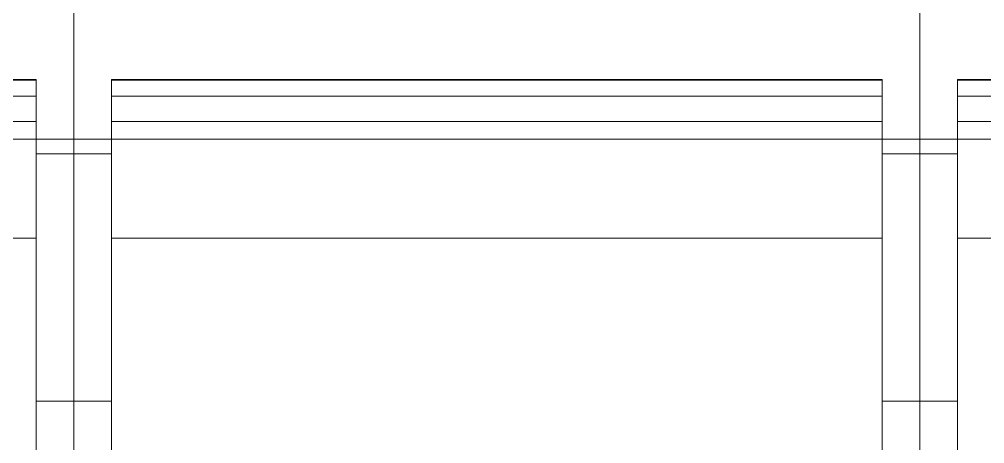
# Model space of a CAD drawing. Header units: millimetres. Extents: x -46169 to 237885, y -84465 to 18123.
# Drawn here: x 228055 to 228683, y -80481 to -80205 of the extents above; entities that cross this region are included whole.
import ezdxf

# ---------------------------------------------------------------- set-up
doc = ezdxf.new("R2010")
doc.units = ezdxf.units.MM
doc.header["$MEASUREMENT"] = 0
doc.linetypes.add('Wipeout_Contour', pattern=[1000, 0, -1000])
doc.layers.add('0_Pen_No__85', color=8, linetype='Continuous', lineweight=20)
doc.layers.add('New_A-35-M_FFE_Fixed_Pen_No__1', color=7, linetype='Continuous', lineweight=13)
doc.layers.add('New_A-35-M_FFE_Fixed', color=7, linetype='Continuous')

# ---------------------------------------------------------------- blocks, each defined once
blk = doc.blocks.new('Section Elem_274_4', base_point=(208268.76, -84332.61))
at = {"color": 254, "linetype": 'Wipeout_Contour', "lineweight": 0, "ltscale": 966138.359083}
blk.add_wipeout([(227564.94, -80243.61), (227564.94, -80244.13), (228065.94, -80244.13), (228065.94, -80243.61)], dxfattribs=at).dxf.layer = 'New_A-35-M_FFE_Fixed'
at = {"color": 254, "linetype": 'Wipeout_Contour', "lineweight": 0, "ltscale": 966153.066314}
blk.add_wipeout([(227564.94, -80254.45), (227564.94, -80255.42), (228065.94, -80255.42), (228065.94, -80254.45)], dxfattribs=at).dxf.layer = 'New_A-35-M_FFE_Fixed'
at = {"color": 254, "linetype": 'Wipeout_Contour', "lineweight": 0, "ltscale": 1449621.696460468}
blk.add_wipeout([(227564.94, -80346.96), (227564.94, -80503.33), (227594.94, -80503.33), (228035.94, -80503.33), (228065.94, -80503.33), (228065.94, -80346.96)], dxfattribs=at).dxf.layer = 'New_A-35-M_FFE_Fixed'
at = {"color": 254, "linetype": 'Wipeout_Contour', "lineweight": 0, "ltscale": 966156.760467}
blk.add_wipeout([(227564.94, -80256.82), (227564.94, -80258.61), (228065.94, -80258.61), (228065.94, -80256.82)], dxfattribs=at).dxf.layer = 'New_A-35-M_FFE_Fixed'
at = {"color": 254, "linetype": 'Wipeout_Contour', "lineweight": 0, "ltscale": 966224.978357}
blk.add_wipeout([(227564.94, -80271.08), (227564.94, -80346.96), (228065.94, -80346.96), (228065.94, -80271.08)], dxfattribs=at).dxf.layer = 'New_A-35-M_FFE_Fixed'
at = {"color": 254, "linetype": 'Wipeout_Contour', "lineweight": 0, "ltscale": 967285.635261}
blk.add_wipeout([(228065.94, -80371.46), (228090.44, -80371.46), (228090.44, -80351.09), (228065.94, -80351.09)], dxfattribs=at).dxf.layer = 'New_A-35-M_FFE_Fixed'
at = {"color": 254, "linetype": 'Wipeout_Contour', "lineweight": 0, "ltscale": 967340.061732}
blk.add_wipeout([(228090.44, -80391.97), (228065.94, -80391.97), (228065.94, -80412.46), (228090.44, -80412.46)], dxfattribs=at).dxf.layer = 'New_A-35-M_FFE_Fixed'
at = {"color": 254, "linetype": 'Wipeout_Contour', "lineweight": 0, "ltscale": 967439.663808}
blk.add_wipeout([(228090.44, -80473.58), (228065.94, -80473.58), (228065.94, -80480.58), (228090.44, -80480.58)], dxfattribs=at).dxf.layer = 'New_A-35-M_FFE_Fixed'
at = {"color": 254, "linetype": 'Wipeout_Contour', "lineweight": 0, "ltscale": 966159.364463}
blk.add_wipeout([(227564.94, -80258.61), (227564.94, -80260.74), (228065.94, -80260.74), (228065.94, -80258.61)], dxfattribs=at).dxf.layer = 'New_A-35-M_FFE_Fixed'
at = {"color": 254, "linetype": 'Wipeout_Contour', "lineweight": 0, "ltscale": 966169.161176}
blk.add_wipeout([(227564.94, -80265.7), (227564.94, -80268.38), (228065.94, -80268.38), (228065.94, -80265.7)], dxfattribs=at).dxf.layer = 'New_A-35-M_FFE_Fixed'
at = {"color": 254, "linetype": 'Wipeout_Contour', "lineweight": 0, "ltscale": 967206.460792}
blk.add_wipeout([(228090.44, -80292.11), (228065.94, -80292.11), (228065.94, -80311.28), (228090.44, -80311.28)], dxfattribs=at).dxf.layer = 'New_A-35-M_FFE_Fixed'
at = {"color": 254, "linetype": 'Wipeout_Contour', "lineweight": 0, "ltscale": 967312.805096}
blk.add_wipeout([(228090.44, -80371.46), (228065.94, -80371.46), (228065.94, -80391.97), (228090.44, -80391.97)], dxfattribs=at).dxf.layer = 'New_A-35-M_FFE_Fixed'
at = {"color": 254, "linetype": 'Wipeout_Contour', "lineweight": 0, "ltscale": 967430.377759}
blk.add_wipeout([(228090.44, -80466.62), (228065.94, -80466.62), (228065.94, -80473.58), (228090.44, -80473.58)], dxfattribs=at).dxf.layer = 'New_A-35-M_FFE_Fixed'
at = {"color": 254, "linetype": 'Wipeout_Contour', "lineweight": 0, "ltscale": 966154.638153}
blk.add_wipeout([(227564.94, -80255.42), (227564.94, -80256.82), (228065.94, -80256.82), (228065.94, -80255.42)], dxfattribs=at).dxf.layer = 'New_A-35-M_FFE_Fixed'
at = {"color": 254, "linetype": 'Wipeout_Contour', "lineweight": 0, "ltscale": 966162.365732}
blk.add_wipeout([(227564.94, -80260.74), (227564.94, -80263.13), (228065.94, -80263.13), (228065.94, -80260.74)], dxfattribs=at).dxf.layer = 'New_A-35-M_FFE_Fixed'
at = {"color": 254, "linetype": 'Wipeout_Contour', "lineweight": 0, "ltscale": 966172.735031}
blk.add_wipeout([(227564.94, -80268.38), (227564.94, -80271.08), (228065.94, -80271.08), (228065.94, -80268.38)], dxfattribs=at).dxf.layer = 'New_A-35-M_FFE_Fixed'
at = {"color": 254, "linetype": 'Wipeout_Contour', "lineweight": 0, "ltscale": 967232.284098}
blk.add_wipeout([(228090.44, -80311.28), (228065.94, -80311.28), (228065.94, -80330.99), (228090.44, -80330.99)], dxfattribs=at).dxf.layer = 'New_A-35-M_FFE_Fixed'
at = {"color": 254, "linetype": 'Wipeout_Contour', "lineweight": 0, "ltscale": 967421.15063}
blk.add_wipeout([(228065.94, -80466.62), (228090.44, -80466.62), (228090.44, -80459.71), (228065.94, -80459.71)], dxfattribs=at).dxf.layer = 'New_A-35-M_FFE_Fixed'
at = {"color": 254, "linetype": 'Wipeout_Contour', "lineweight": 0, "ltscale": 966145.565943}
blk.add_wipeout([(228065.94, -80244.13), (227564.94, -80244.13), (227564.94, -80254.45), (228065.94, -80254.45)], dxfattribs=at).dxf.layer = 'New_A-35-M_FFE_Fixed'
at = {"color": 254, "linetype": 'Wipeout_Contour', "lineweight": 0, "ltscale": 966165.666978}
blk.add_wipeout([(227564.94, -80263.13), (227564.94, -80265.7), (228065.94, -80265.7), (228065.94, -80263.13)], dxfattribs=at).dxf.layer = 'New_A-35-M_FFE_Fixed'
at = {"color": 254, "linetype": 'Wipeout_Contour', "lineweight": 0, "ltscale": 967258.734743}
blk.add_wipeout([(228065.94, -80351.09), (228090.44, -80351.09), (228090.44, -80330.99), (228065.94, -80330.99)], dxfattribs=at).dxf.layer = 'New_A-35-M_FFE_Fixed'
at = {"color": 254, "linetype": 'Wipeout_Contour', "lineweight": 0, "ltscale": 967412.002574}
blk.add_wipeout([(228090.44, -80452.87), (228065.94, -80452.87), (228065.94, -80459.71), (228090.44, -80459.71)], dxfattribs=at).dxf.layer = 'New_A-35-M_FFE_Fixed'
at = {"layer": 'New_A-35-M_FFE_Fixed_Pen_No__1', "linetype": 'Continuous'}
blk.add_line((228065.94, -80346.96), (227564.94, -80346.96), dxfattribs=at)
at = {"color": 254, "linetype": 'Wipeout_Contour', "lineweight": 0, "ltscale": 967146.586221}
blk.add_wipeout([(228090.44, -80249.35), (228065.94, -80249.35), (228065.94, -80263.87), (228090.44, -80263.87)], dxfattribs=at).dxf.layer = 'New_A-35-M_FFE_Fixed'
at = {"color": 254, "linetype": 'Wipeout_Contour', "lineweight": 0, "ltscale": 967394.102852}
blk.add_wipeout([(228090.44, -80432.81), (228065.94, -80432.81), (228065.94, -80452.87), (228090.44, -80452.87)], dxfattribs=at).dxf.layer = 'New_A-35-M_FFE_Fixed'
at = {"layer": 'New_A-35-M_FFE_Fixed_Pen_No__1', "linetype": 'Continuous'}
for p, q in [((228065.94, -80254.45), (227564.94, -80254.45)), ((228065.94, -80255.42), (228065.94, -80254.45)), ((228065.94, -80256.82), (228065.94, -80255.42)), ((228065.94, -80258.61), (228065.94, -80256.82)), ((228090.44, -80452.87), (228065.94, -80452.87))]:
    blk.add_line(p, q, dxfattribs=at)
at = {"color": 254, "linetype": 'Wipeout_Contour', "lineweight": 0, "ltscale": 1932278.097993302}
blk.add_wipeout([(227540.44, -80249.35), (227564.94, -80249.35), (227564.94, -80243.61), (228065.94, -80243.61), (228065.94, -80249.35), (228090.44, -80249.35), (228090.44, -80234.61), (227540.44, -80234.61)], dxfattribs=at).dxf.layer = 'New_A-35-M_FFE_Fixed'
at = {"color": 254, "linetype": 'Wipeout_Contour', "lineweight": 0, "ltscale": 967165.691598}
blk.add_wipeout([(228065.94, -80278.13), (228090.44, -80278.13), (228090.44, -80263.87), (228065.94, -80263.87)], dxfattribs=at).dxf.layer = 'New_A-35-M_FFE_Fixed'
at = {"color": 254, "linetype": 'Wipeout_Contour', "lineweight": 0, "ltscale": 967367.221891}
blk.add_wipeout([(228090.44, -80412.46), (228065.94, -80412.46), (228065.94, -80432.81), (228090.44, -80432.81)], dxfattribs=at).dxf.layer = 'New_A-35-M_FFE_Fixed'
at = {"layer": 'New_A-35-M_FFE_Fixed_Pen_No__1', "linetype": 'Continuous'}
for p, q in [((228065.94, -80243.61), (227564.94, -80243.61)), ((228065.94, -80244.13), (227564.94, -80244.13)), ((228065.94, -80244.13), (228065.94, -80243.61)), ((228065.94, -80254.45), (228065.94, -80244.13)), ((228065.94, -80260.74), (228065.94, -80258.61)), ((228065.94, -80263.13), (228065.94, -80260.74)), ((228065.94, -80265.7), (228065.94, -80263.13)), ((228065.94, -80268.38), (228065.94, -80265.7)), ((228065.94, -80271.08), (227564.94, -80271.08)), ((228065.94, -80271.08), (228065.94, -80268.38)), ((228065.94, -80503.33), (228065.94, -80346.96))]:
    blk.add_line(p, q, dxfattribs=at)
at = {"color": 254, "linetype": 'Wipeout_Contour', "lineweight": 0, "ltscale": 966116.136626}
blk.add_wipeout([(227540.44, -80234.61), (228090.44, -80234.61), (228090.44, -80219.66), (227540.44, -80219.66)], dxfattribs=at).dxf.layer = 'New_A-35-M_FFE_Fixed'
at = {"color": 254, "linetype": 'Wipeout_Contour', "lineweight": 0, "ltscale": 967184.444117}
blk.add_wipeout([(228090.44, -80278.13), (228065.94, -80278.13), (228065.94, -80292.11), (228090.44, -80292.11)], dxfattribs=at).dxf.layer = 'New_A-35-M_FFE_Fixed'
at = {"layer": 'New_A-35-M_FFE_Fixed_Pen_No__1', "linetype": 'Continuous'}
for p, q in [((228065.94, -80346.96), (228065.94, -80271.08)), ((228090.44, -80292.11), (228065.94, -80292.11))]:
    blk.add_line(p, q, dxfattribs=at)
at = {"color": 254, "linetype": 'Wipeout_Contour', "lineweight": 0, "ltscale": 966096.162367}
blk.add_wipeout([(227540.44, -80219.66), (228090.44, -80219.66), (228090.44, -80204.54), (227540.44, -80204.54)], dxfattribs=at).dxf.layer = 'New_A-35-M_FFE_Fixed'
blk = doc.blocks.new('Section Elem_275_4', base_point=(208268.76, -84332.61))
at = {"color": 254, "linetype": 'Wipeout_Contour', "lineweight": 0, "ltscale": 968151.425973}
blk.add_wipeout([(228090.44, -80189.27), (228090.44, -80204.54), (228640.44, -80204.54), (228640.44, -80189.27)], dxfattribs=at).dxf.layer = 'New_A-35-M_FFE_Fixed'
at = {"color": 254, "linetype": 'Wipeout_Contour', "lineweight": 0, "ltscale": 968213.674562}
blk.add_wipeout([(228615.94, -80243.61), (228114.94, -80243.61), (228114.94, -80244.13), (228615.94, -80244.13)], dxfattribs=at).dxf.layer = 'New_A-35-M_FFE_Fixed'
at = {"color": 254, "linetype": 'Wipeout_Contour', "lineweight": 0, "ltscale": 968228.350268}
blk.add_wipeout([(228615.94, -80254.45), (228114.94, -80254.45), (228114.94, -80255.42), (228615.94, -80255.42)], dxfattribs=at).dxf.layer = 'New_A-35-M_FFE_Fixed'
at = {"color": 254, "linetype": 'Wipeout_Contour', "lineweight": 0, "ltscale": 1452733.782264021}
blk.add_wipeout([(228615.94, -80346.96), (228114.94, -80346.96), (228114.94, -80503.33), (228144.94, -80503.33), (228585.94, -80503.33), (228615.94, -80503.33)], dxfattribs=at).dxf.layer = 'New_A-35-M_FFE_Fixed'
at = {"color": 254, "linetype": 'Wipeout_Contour', "lineweight": 0, "ltscale": 968232.036503}
blk.add_wipeout([(228615.94, -80256.82), (228114.94, -80256.82), (228114.94, -80258.61), (228615.94, -80258.61)], dxfattribs=at).dxf.layer = 'New_A-35-M_FFE_Fixed'
at = {"color": 254, "linetype": 'Wipeout_Contour', "lineweight": 0, "ltscale": 968300.108193}
blk.add_wipeout([(228615.94, -80271.08), (228114.94, -80271.08), (228114.94, -80346.96), (228615.94, -80346.96)], dxfattribs=at).dxf.layer = 'New_A-35-M_FFE_Fixed'
at = {"color": 254, "linetype": 'Wipeout_Contour', "lineweight": 0, "ltscale": 967378.066026}
blk.add_wipeout([(228090.44, -80351.09), (228090.44, -80371.46), (228114.94, -80371.46), (228114.94, -80351.09)], dxfattribs=at).dxf.layer = 'New_A-35-M_FFE_Fixed'
at = {"color": 254, "linetype": 'Wipeout_Contour', "lineweight": 0, "ltscale": 969360.880059}
blk.add_wipeout([(228640.44, -80351.09), (228615.94, -80351.09), (228615.94, -80371.46), (228640.44, -80371.46)], dxfattribs=at).dxf.layer = 'New_A-35-M_FFE_Fixed'
at = {"color": 254, "linetype": 'Wipeout_Contour', "lineweight": 0, "ltscale": 967432.487272}
blk.add_wipeout([(228090.44, -80391.97), (228090.44, -80412.46), (228114.94, -80412.46), (228114.94, -80391.97)], dxfattribs=at).dxf.layer = 'New_A-35-M_FFE_Fixed'
at = {"color": 254, "linetype": 'Wipeout_Contour', "lineweight": 0, "ltscale": 969415.189994}
blk.add_wipeout([(228640.44, -80391.97), (228615.94, -80391.97), (228615.94, -80412.46), (228640.44, -80412.46)], dxfattribs=at).dxf.layer = 'New_A-35-M_FFE_Fixed'
at = {"color": 254, "linetype": 'Wipeout_Contour', "lineweight": 0, "ltscale": 967532.079856}
blk.add_wipeout([(228090.44, -80473.58), (228090.44, -80480.58), (228114.94, -80480.58), (228114.94, -80473.58)], dxfattribs=at).dxf.layer = 'New_A-35-M_FFE_Fixed'
at = {"color": 254, "linetype": 'Wipeout_Contour', "lineweight": 0, "ltscale": 969514.578905}
blk.add_wipeout([(228640.44, -80473.58), (228615.94, -80473.58), (228615.94, -80480.58), (228640.44, -80480.58)], dxfattribs=at).dxf.layer = 'New_A-35-M_FFE_Fixed'
at = {"layer": 'New_A-35-M_FFE_Fixed_Pen_No__1', "linetype": 'Continuous'}
blk.add_line((228090.44, -80487.59), (228090.44, -80480.58), dxfattribs=at)
at = {"color": 254, "linetype": 'Wipeout_Contour', "lineweight": 0, "ltscale": 968234.634918}
blk.add_wipeout([(228615.94, -80258.61), (228114.94, -80258.61), (228114.94, -80260.74), (228615.94, -80260.74)], dxfattribs=at).dxf.layer = 'New_A-35-M_FFE_Fixed'
at = {"color": 254, "linetype": 'Wipeout_Contour', "lineweight": 0, "ltscale": 968244.410633}
blk.add_wipeout([(228615.94, -80265.7), (228114.94, -80265.7), (228114.94, -80268.38), (228615.94, -80268.38)], dxfattribs=at).dxf.layer = 'New_A-35-M_FFE_Fixed'
at = {"color": 254, "linetype": 'Wipeout_Contour', "lineweight": 0, "ltscale": 967298.899085}
blk.add_wipeout([(228090.44, -80311.28), (228114.94, -80311.28), (228114.94, -80292.11), (228090.44, -80292.11)], dxfattribs=at).dxf.layer = 'New_A-35-M_FFE_Fixed'
at = {"color": 254, "linetype": 'Wipeout_Contour', "lineweight": 0, "ltscale": 969281.875066}
blk.add_wipeout([(228640.44, -80292.11), (228615.94, -80292.11), (228615.94, -80311.28), (228640.44, -80311.28)], dxfattribs=at).dxf.layer = 'New_A-35-M_FFE_Fixed'
at = {"color": 254, "linetype": 'Wipeout_Contour', "lineweight": 0, "ltscale": 967405.233261}
blk.add_wipeout([(228090.44, -80371.46), (228090.44, -80391.97), (228114.94, -80391.97), (228114.94, -80371.46)], dxfattribs=at).dxf.layer = 'New_A-35-M_FFE_Fixed'
at = {"color": 254, "linetype": 'Wipeout_Contour', "lineweight": 0, "ltscale": 969387.991726}
blk.add_wipeout([(228640.44, -80371.46), (228615.94, -80371.46), (228615.94, -80391.97), (228640.44, -80391.97)], dxfattribs=at).dxf.layer = 'New_A-35-M_FFE_Fixed'
at = {"color": 254, "linetype": 'Wipeout_Contour', "lineweight": 0, "ltscale": 967522.794666}
blk.add_wipeout([(228090.44, -80466.62), (228090.44, -80473.58), (228114.94, -80473.58), (228114.94, -80466.62)], dxfattribs=at).dxf.layer = 'New_A-35-M_FFE_Fixed'
at = {"color": 254, "linetype": 'Wipeout_Contour', "lineweight": 0, "ltscale": 969505.312702}
blk.add_wipeout([(228640.44, -80466.62), (228615.94, -80466.62), (228615.94, -80473.58), (228640.44, -80473.58)], dxfattribs=at).dxf.layer = 'New_A-35-M_FFE_Fixed'
at = {"layer": 'New_A-35-M_FFE_Fixed_Pen_No__1', "linetype": 'Continuous'}
for p, q in [((228090.44, -80391.97), (228090.44, -80371.46)), ((228090.44, -80480.58), (228090.44, -80473.58))]:
    blk.add_line(p, q, dxfattribs=at)
at = {"color": 254, "linetype": 'Wipeout_Contour', "lineweight": 0, "ltscale": 968229.918739}
blk.add_wipeout([(228615.94, -80255.42), (228114.94, -80255.42), (228114.94, -80256.82), (228615.94, -80256.82)], dxfattribs=at).dxf.layer = 'New_A-35-M_FFE_Fixed'
at = {"color": 254, "linetype": 'Wipeout_Contour', "lineweight": 0, "ltscale": 968237.629754}
blk.add_wipeout([(228615.94, -80260.74), (228114.94, -80260.74), (228114.94, -80263.13), (228615.94, -80263.13)], dxfattribs=at).dxf.layer = 'New_A-35-M_FFE_Fixed'
at = {"color": 254, "linetype": 'Wipeout_Contour', "lineweight": 0, "ltscale": 968247.976829}
blk.add_wipeout([(228615.94, -80268.38), (228114.94, -80268.38), (228114.94, -80271.08), (228615.94, -80271.08)], dxfattribs=at).dxf.layer = 'New_A-35-M_FFE_Fixed'
at = {"color": 254, "linetype": 'Wipeout_Contour', "lineweight": 0, "ltscale": 967324.719942}
blk.add_wipeout([(228090.44, -80311.28), (228090.44, -80330.99), (228114.94, -80330.99), (228114.94, -80311.28)], dxfattribs=at).dxf.layer = 'New_A-35-M_FFE_Fixed'
at = {"color": 254, "linetype": 'Wipeout_Contour', "lineweight": 0, "ltscale": 969307.6431}
blk.add_wipeout([(228640.44, -80311.28), (228615.94, -80311.28), (228615.94, -80330.99), (228640.44, -80330.99)], dxfattribs=at).dxf.layer = 'New_A-35-M_FFE_Fixed'
at = {"color": 254, "linetype": 'Wipeout_Contour', "lineweight": 0, "ltscale": 967513.568438}
blk.add_wipeout([(228090.44, -80459.71), (228090.44, -80466.62), (228114.94, -80466.62), (228114.94, -80459.71)], dxfattribs=at).dxf.layer = 'New_A-35-M_FFE_Fixed'
at = {"color": 254, "linetype": 'Wipeout_Contour', "lineweight": 0, "ltscale": 969496.105341}
blk.add_wipeout([(228640.44, -80459.71), (228615.94, -80459.71), (228615.94, -80466.62), (228640.44, -80466.62)], dxfattribs=at).dxf.layer = 'New_A-35-M_FFE_Fixed'
at = {"layer": 'New_A-35-M_FFE_Fixed_Pen_No__1', "linetype": 'Continuous'}
blk.add_line((228090.44, -80473.58), (228090.44, -80466.62), dxfattribs=at)
at = {"color": 254, "linetype": 'Wipeout_Contour', "lineweight": 0, "ltscale": 968220.865974}
blk.add_wipeout([(228114.94, -80244.13), (228114.94, -80254.45), (228615.94, -80254.45), (228615.94, -80244.13)], dxfattribs=at).dxf.layer = 'New_A-35-M_FFE_Fixed'
at = {"color": 254, "linetype": 'Wipeout_Contour', "lineweight": 0, "ltscale": 968240.923925}
blk.add_wipeout([(228615.94, -80263.13), (228114.94, -80263.13), (228114.94, -80265.7), (228615.94, -80265.7)], dxfattribs=at).dxf.layer = 'New_A-35-M_FFE_Fixed'
at = {"color": 254, "linetype": 'Wipeout_Contour', "lineweight": 0, "ltscale": 1209202.105784668}
blk.add_wipeout([(228114.94, -80330.99), (228090.44, -80330.99), (228090.44, -80351.09), (228114.94, -80351.09), (228114.94, -80346.96)], dxfattribs=at).dxf.layer = 'New_A-35-M_FFE_Fixed'
at = {"color": 254, "linetype": 'Wipeout_Contour', "lineweight": 0, "ltscale": 1211658.519937207}
blk.add_wipeout([(228615.94, -80330.99), (228615.94, -80346.96), (228615.94, -80351.09), (228640.44, -80351.09), (228640.44, -80330.99)], dxfattribs=at).dxf.layer = 'New_A-35-M_FFE_Fixed'
at = {"color": 254, "linetype": 'Wipeout_Contour', "lineweight": 0, "ltscale": 967504.421266}
blk.add_wipeout([(228090.44, -80452.87), (228090.44, -80459.71), (228114.94, -80459.71), (228114.94, -80452.87)], dxfattribs=at).dxf.layer = 'New_A-35-M_FFE_Fixed'
at = {"color": 254, "linetype": 'Wipeout_Contour', "lineweight": 0, "ltscale": 969486.976875}
blk.add_wipeout([(228640.44, -80452.87), (228615.94, -80452.87), (228615.94, -80459.71), (228640.44, -80459.71)], dxfattribs=at).dxf.layer = 'New_A-35-M_FFE_Fixed'
at = {"layer": 'New_A-35-M_FFE_Fixed_Pen_No__1', "linetype": 'Continuous'}
for p, q in [((228090.44, -80330.99), (228090.44, -80311.28)), ((228090.44, -80351.09), (228090.44, -80330.99)), ((228114.94, -80346.96), (228615.94, -80346.96)), ((228090.44, -80371.46), (228090.44, -80351.09)), ((228090.44, -80466.62), (228090.44, -80459.71))]:
    blk.add_line(p, q, dxfattribs=at)
at = {"color": 254, "linetype": 'Wipeout_Contour', "lineweight": 0, "ltscale": 1209057.845598442}
blk.add_wipeout([(228114.94, -80249.35), (228090.44, -80249.35), (228090.44, -80263.87), (228114.94, -80263.87), (228114.94, -80250.9)], dxfattribs=at).dxf.layer = 'New_A-35-M_FFE_Fixed'
at = {"color": 254, "linetype": 'Wipeout_Contour', "lineweight": 0, "ltscale": 1211514.551939452}
blk.add_wipeout([(228615.94, -80250.9), (228615.94, -80263.87), (228640.44, -80263.87), (228640.44, -80249.35), (228615.94, -80249.35)], dxfattribs=at).dxf.layer = 'New_A-35-M_FFE_Fixed'
at = {"color": 254, "linetype": 'Wipeout_Contour', "lineweight": 0, "ltscale": 967486.523285}
blk.add_wipeout([(228090.44, -80432.81), (228090.44, -80452.87), (228114.94, -80452.87), (228114.94, -80432.81)], dxfattribs=at).dxf.layer = 'New_A-35-M_FFE_Fixed'
at = {"color": 254, "linetype": 'Wipeout_Contour', "lineweight": 0, "ltscale": 969469.115496}
blk.add_wipeout([(228640.44, -80432.81), (228615.94, -80432.81), (228615.94, -80452.87), (228640.44, -80452.87)], dxfattribs=at).dxf.layer = 'New_A-35-M_FFE_Fixed'
at = {"layer": 'New_A-35-M_FFE_Fixed_Pen_No__1', "linetype": 'Continuous'}
for p, q in [((228114.94, -80254.45), (228615.94, -80254.45)), ((228114.94, -80255.42), (228114.94, -80254.45)), ((228615.94, -80255.42), (228615.94, -80254.45)), ((228114.94, -80256.82), (228114.94, -80255.42)), ((228114.94, -80258.61), (228114.94, -80256.82)), ((228615.94, -80256.82), (228615.94, -80255.42)), ((228615.94, -80258.61), (228615.94, -80256.82)), ((228090.44, -80459.71), (228090.44, -80452.87)), ((228090.44, -80452.87), (228114.94, -80452.87)), ((228615.94, -80452.87), (228640.44, -80452.87))]:
    blk.add_line(p, q, dxfattribs=at)
at = {"color": 254, "linetype": 'Wipeout_Contour', "lineweight": 0, "ltscale": 1936428.725921962}
blk.add_wipeout([(228090.44, -80234.61), (228090.44, -80249.35), (228114.94, -80249.35), (228114.94, -80243.61), (228615.94, -80243.61), (228615.94, -80249.35), (228640.44, -80249.35), (228640.44, -80234.61)], dxfattribs=at).dxf.layer = 'New_A-35-M_FFE_Fixed'
at = {"color": 254, "linetype": 'Wipeout_Contour', "lineweight": 0, "ltscale": 1209081.869698546}
blk.add_wipeout([(228114.94, -80263.87), (228090.44, -80263.87), (228090.44, -80278.13), (228114.94, -80278.13), (228114.94, -80265.7)], dxfattribs=at).dxf.layer = 'New_A-35-M_FFE_Fixed'
at = {"color": 254, "linetype": 'Wipeout_Contour', "lineweight": 0, "ltscale": 1211538.527343543}
blk.add_wipeout([(228615.94, -80263.87), (228615.94, -80265.7), (228615.94, -80278.13), (228640.44, -80278.13), (228640.44, -80263.87)], dxfattribs=at).dxf.layer = 'New_A-35-M_FFE_Fixed'
at = {"color": 254, "linetype": 'Wipeout_Contour', "lineweight": 0, "ltscale": 967459.644842}
blk.add_wipeout([(228090.44, -80432.81), (228114.94, -80432.81), (228114.94, -80412.46), (228090.44, -80412.46)], dxfattribs=at).dxf.layer = 'New_A-35-M_FFE_Fixed'
at = {"color": 254, "linetype": 'Wipeout_Contour', "lineweight": 0, "ltscale": 969442.29202}
blk.add_wipeout([(228640.44, -80412.46), (228615.94, -80412.46), (228615.94, -80432.81), (228640.44, -80432.81)], dxfattribs=at).dxf.layer = 'New_A-35-M_FFE_Fixed'
at = {"layer": 'New_A-35-M_FFE_Fixed_Pen_No__1', "linetype": 'Continuous'}
for p, q in [((228114.94, -80243.61), (228615.94, -80243.61)), ((228114.94, -80244.13), (228114.94, -80243.61)), ((228114.94, -80244.13), (228615.94, -80244.13)), ((228114.94, -80254.45), (228114.94, -80244.13)), ((228615.94, -80244.13), (228615.94, -80243.61)), ((228615.94, -80254.45), (228615.94, -80244.13)), ((228090.44, -80263.87), (228090.44, -80249.35)), ((228114.94, -80260.74), (228114.94, -80258.61)), ((228114.94, -80263.13), (228114.94, -80260.74)), ((228615.94, -80260.74), (228615.94, -80258.61)), ((228615.94, -80263.13), (228615.94, -80260.74)), ((228114.94, -80265.7), (228114.94, -80263.13)), ((228114.94, -80268.38), (228114.94, -80265.7)), ((228615.94, -80265.7), (228615.94, -80263.13)), ((228615.94, -80268.38), (228615.94, -80265.7)), ((228114.94, -80271.08), (228114.94, -80268.38)), ((228114.94, -80271.08), (228615.94, -80271.08)), ((228615.94, -80271.08), (228615.94, -80268.38)), ((228114.94, -80503.33), (228114.94, -80346.96)), ((228615.94, -80503.33), (228615.94, -80346.96)), ((228090.44, -80412.46), (228090.44, -80391.97)), ((228090.44, -80432.81), (228090.44, -80412.46)), ((228090.44, -80452.87), (228090.44, -80432.81))]:
    blk.add_line(p, q, dxfattribs=at)
at = {"color": 254, "linetype": 'Wipeout_Contour', "lineweight": 0, "ltscale": 968191.499664}
blk.add_wipeout([(228640.44, -80234.61), (228640.44, -80219.66), (228090.44, -80219.66), (228090.44, -80234.61)], dxfattribs=at).dxf.layer = 'New_A-35-M_FFE_Fixed'
at = {"color": 254, "linetype": 'Wipeout_Contour', "lineweight": 0, "ltscale": 967276.884556}
blk.add_wipeout([(228090.44, -80292.11), (228114.94, -80292.11), (228114.94, -80278.13), (228090.44, -80278.13)], dxfattribs=at).dxf.layer = 'New_A-35-M_FFE_Fixed'
at = {"color": 254, "linetype": 'Wipeout_Contour', "lineweight": 0, "ltscale": 969259.905576}
blk.add_wipeout([(228615.94, -80292.11), (228640.44, -80292.11), (228640.44, -80278.13), (228615.94, -80278.13)], dxfattribs=at).dxf.layer = 'New_A-35-M_FFE_Fixed'
at = {"layer": 'New_A-35-M_FFE_Fixed_Pen_No__1', "linetype": 'Continuous'}
for p, q in [((228090.44, -80249.35), (228090.44, -80234.61)), ((228090.44, -80278.13), (228090.44, -80263.87)), ((228114.94, -80346.96), (228114.94, -80271.08)), ((228615.94, -80346.96), (228615.94, -80271.08)), ((228090.44, -80292.11), (228090.44, -80278.13)), ((228090.44, -80311.28), (228090.44, -80292.11)), ((228090.44, -80292.11), (228114.94, -80292.11)), ((228615.94, -80292.11), (228640.44, -80292.11))]:
    blk.add_line(p, q, dxfattribs=at)
at = {"color": 254, "linetype": 'Wipeout_Contour', "lineweight": 0, "ltscale": 968171.568222}
blk.add_wipeout([(228090.44, -80219.66), (228640.44, -80219.66), (228640.44, -80204.54), (228090.44, -80204.54)], dxfattribs=at).dxf.layer = 'New_A-35-M_FFE_Fixed'
at = {"layer": 'New_A-35-M_FFE_Fixed_Pen_No__1', "linetype": 'Continuous'}
for p, q in [((228090.44, -80204.54), (228090.44, -80189.27)), ((228090.44, -80219.66), (228090.44, -80204.54)), ((228090.44, -80234.61), (228090.44, -80219.66))]:
    blk.add_line(p, q, dxfattribs=at)
blk = doc.blocks.new('Section Elem_276_4', base_point=(208268.76, -84332.61))
at = {"color": 254, "linetype": 'Wipeout_Contour', "lineweight": 0, "ltscale": 970289.5399}
blk.add_wipeout([(228664.94, -80243.61), (228664.94, -80244.13), (229165.94, -80244.13), (229165.94, -80243.61)], dxfattribs=at).dxf.layer = 'New_A-35-M_FFE_Fixed'
at = {"color": 254, "linetype": 'Wipeout_Contour', "lineweight": 0, "ltscale": 970304.18425}
blk.add_wipeout([(228664.94, -80254.45), (228664.94, -80255.42), (229165.94, -80255.42), (229165.94, -80254.45)], dxfattribs=at).dxf.layer = 'New_A-35-M_FFE_Fixed'
at = {"color": 254, "linetype": 'Wipeout_Contour', "lineweight": 0, "ltscale": 970529.691752}
blk.add_wipeout([(228664.94, -80346.96), (228664.94, -80503.33), (229165.94, -80503.33), (229165.94, -80346.96)], dxfattribs=at).dxf.layer = 'New_A-35-M_FFE_Fixed'
at = {"color": 254, "linetype": 'Wipeout_Contour', "lineweight": 0, "ltscale": 970307.862556}
blk.add_wipeout([(228664.94, -80256.82), (228664.94, -80258.61), (229165.94, -80258.61), (229165.94, -80256.82)], dxfattribs=at).dxf.layer = 'New_A-35-M_FFE_Fixed'
at = {"color": 254, "linetype": 'Wipeout_Contour', "lineweight": 0, "ltscale": 970375.78864}
blk.add_wipeout([(228664.94, -80271.08), (228664.94, -80346.96), (229165.94, -80346.96), (229165.94, -80271.08)], dxfattribs=at).dxf.layer = 'New_A-35-M_FFE_Fixed'
at = {"color": 254, "linetype": 'Wipeout_Contour', "lineweight": 0, "ltscale": 969453.33583}
blk.add_wipeout([(228640.44, -80371.46), (228664.94, -80371.46), (228664.94, -80351.09), (228640.44, -80351.09)], dxfattribs=at).dxf.layer = 'New_A-35-M_FFE_Fixed'
at = {"color": 254, "linetype": 'Wipeout_Contour', "lineweight": 0, "ltscale": 969507.640585}
blk.add_wipeout([(228664.94, -80391.97), (228640.44, -80391.97), (228640.44, -80412.46), (228664.94, -80412.46)], dxfattribs=at).dxf.layer = 'New_A-35-M_FFE_Fixed'
at = {"color": 254, "linetype": 'Wipeout_Contour', "lineweight": 0, "ltscale": 969607.020022}
blk.add_wipeout([(228640.44, -80480.58), (228664.94, -80480.58), (228664.94, -80473.58), (228640.44, -80473.58)], dxfattribs=at).dxf.layer = 'New_A-35-M_FFE_Fixed'
at = {"layer": 'New_A-35-M_FFE_Fixed_Pen_No__1', "linetype": 'Continuous'}
blk.add_line((228640.44, -80487.59), (228640.44, -80480.58), dxfattribs=at)
at = {"color": 254, "linetype": 'Wipeout_Contour', "lineweight": 0, "ltscale": 970310.455427}
blk.add_wipeout([(228664.94, -80258.61), (228664.94, -80260.74), (229165.94, -80260.74), (229165.94, -80258.61)], dxfattribs=at).dxf.layer = 'New_A-35-M_FFE_Fixed'
at = {"color": 254, "linetype": 'Wipeout_Contour', "lineweight": 0, "ltscale": 970320.210216}
blk.add_wipeout([(228664.94, -80265.7), (228664.94, -80268.38), (229165.94, -80268.38), (229165.94, -80265.7)], dxfattribs=at).dxf.layer = 'New_A-35-M_FFE_Fixed'
at = {"color": 254, "linetype": 'Wipeout_Contour', "lineweight": 0, "ltscale": 969374.338381}
blk.add_wipeout([(228640.44, -80292.11), (228640.44, -80311.28), (228664.94, -80311.28), (228664.94, -80292.11)], dxfattribs=at).dxf.layer = 'New_A-35-M_FFE_Fixed'
at = {"color": 254, "linetype": 'Wipeout_Contour', "lineweight": 0, "ltscale": 969480.444914}
blk.add_wipeout([(228640.44, -80371.46), (228640.44, -80391.97), (228664.94, -80391.97), (228664.94, -80371.46)], dxfattribs=at).dxf.layer = 'New_A-35-M_FFE_Fixed'
at = {"color": 254, "linetype": 'Wipeout_Contour', "lineweight": 0, "ltscale": 969597.754703}
blk.add_wipeout([(228640.44, -80473.58), (228664.94, -80473.58), (228664.94, -80466.62), (228640.44, -80466.62)], dxfattribs=at).dxf.layer = 'New_A-35-M_FFE_Fixed'
at = {"layer": 'New_A-35-M_FFE_Fixed_Pen_No__1', "linetype": 'Continuous'}
for p, q in [((228640.44, -80391.97), (228640.44, -80371.46)), ((228640.44, -80480.58), (228640.44, -80473.58))]:
    blk.add_line(p, q, dxfattribs=at)
at = {"color": 254, "linetype": 'Wipeout_Contour', "lineweight": 0, "ltscale": 970305.749339}
blk.add_wipeout([(228664.94, -80255.42), (228664.94, -80256.82), (229165.94, -80256.82), (229165.94, -80255.42)], dxfattribs=at).dxf.layer = 'New_A-35-M_FFE_Fixed'
at = {"color": 254, "linetype": 'Wipeout_Contour', "lineweight": 0, "ltscale": 970313.443838}
blk.add_wipeout([(228664.94, -80260.74), (228664.94, -80263.13), (229165.94, -80263.13), (229165.94, -80260.74)], dxfattribs=at).dxf.layer = 'New_A-35-M_FFE_Fixed'
at = {"color": 254, "linetype": 'Wipeout_Contour', "lineweight": 0, "ltscale": 970323.768818}
blk.add_wipeout([(228664.94, -80268.38), (228664.94, -80271.08), (229165.94, -80271.08), (229165.94, -80268.38)], dxfattribs=at).dxf.layer = 'New_A-35-M_FFE_Fixed'
at = {"color": 254, "linetype": 'Wipeout_Contour', "lineweight": 0, "ltscale": 969400.103943}
blk.add_wipeout([(228664.94, -80311.28), (228640.44, -80311.28), (228640.44, -80330.99), (228664.94, -80330.99)], dxfattribs=at).dxf.layer = 'New_A-35-M_FFE_Fixed'
at = {"color": 254, "linetype": 'Wipeout_Contour', "lineweight": 0, "ltscale": 969588.548218}
blk.add_wipeout([(228640.44, -80466.62), (228664.94, -80466.62), (228664.94, -80459.71), (228640.44, -80459.71)], dxfattribs=at).dxf.layer = 'New_A-35-M_FFE_Fixed'
at = {"layer": 'New_A-35-M_FFE_Fixed_Pen_No__1', "linetype": 'Continuous'}
blk.add_line((228640.44, -80473.58), (228640.44, -80466.62), dxfattribs=at)
at = {"color": 254, "linetype": 'Wipeout_Contour', "lineweight": 0, "ltscale": 970296.715926}
blk.add_wipeout([(228664.94, -80244.13), (228664.94, -80254.45), (229165.94, -80254.45), (229165.94, -80244.13)], dxfattribs=at).dxf.layer = 'New_A-35-M_FFE_Fixed'
at = {"color": 254, "linetype": 'Wipeout_Contour', "lineweight": 0, "ltscale": 970316.730979}
blk.add_wipeout([(228664.94, -80263.13), (228664.94, -80265.7), (229165.94, -80265.7), (229165.94, -80263.13)], dxfattribs=at).dxf.layer = 'New_A-35-M_FFE_Fixed'
at = {"color": 254, "linetype": 'Wipeout_Contour', "lineweight": 0, "ltscale": 1211796.263537092}
blk.add_wipeout([(228664.94, -80330.99), (228640.44, -80330.99), (228640.44, -80351.09), (228664.94, -80351.09), (228664.94, -80346.96)], dxfattribs=at).dxf.layer = 'New_A-35-M_FFE_Fixed'
at = {"color": 254, "linetype": 'Wipeout_Contour', "lineweight": 0, "ltscale": 969579.420622}
blk.add_wipeout([(228640.44, -80452.87), (228640.44, -80459.71), (228664.94, -80459.71), (228664.94, -80452.87)], dxfattribs=at).dxf.layer = 'New_A-35-M_FFE_Fixed'
at = {"layer": 'New_A-35-M_FFE_Fixed_Pen_No__1', "linetype": 'Continuous'}
for p, q in [((228640.44, -80330.99), (228640.44, -80311.28)), ((228640.44, -80351.09), (228640.44, -80330.99)), ((229165.94, -80346.96), (228664.94, -80346.96)), ((228640.44, -80371.46), (228640.44, -80351.09)), ((228640.44, -80466.62), (228640.44, -80459.71))]:
    blk.add_line(p, q, dxfattribs=at)
at = {"color": 254, "linetype": 'Wipeout_Contour', "lineweight": 0, "ltscale": 1211652.312217007}
blk.add_wipeout([(228640.44, -80263.87), (228664.94, -80263.87), (228664.94, -80250.9), (228664.94, -80249.35), (228640.44, -80249.35)], dxfattribs=at).dxf.layer = 'New_A-35-M_FFE_Fixed'
at = {"color": 254, "linetype": 'Wipeout_Contour', "lineweight": 0, "ltscale": 969561.560943}
blk.add_wipeout([(228640.44, -80432.81), (228640.44, -80452.87), (228664.94, -80452.87), (228664.94, -80432.81)], dxfattribs=at).dxf.layer = 'New_A-35-M_FFE_Fixed'
at = {"layer": 'New_A-35-M_FFE_Fixed_Pen_No__1', "linetype": 'Continuous'}
for p, q in [((228664.94, -80255.42), (228664.94, -80254.45)), ((229165.94, -80254.45), (228664.94, -80254.45)), ((228664.94, -80256.82), (228664.94, -80255.42)), ((228664.94, -80258.61), (228664.94, -80256.82)), ((228664.94, -80452.87), (228640.44, -80452.87)), ((228640.44, -80459.71), (228640.44, -80452.87))]:
    blk.add_line(p, q, dxfattribs=at)
at = {"color": 254, "linetype": 'Wipeout_Contour', "lineweight": 0, "ltscale": 1940580.453629208}
blk.add_wipeout([(228640.44, -80249.35), (228664.94, -80249.35), (228664.94, -80243.61), (229165.94, -80243.61), (229165.94, -80249.35), (229190.44, -80249.35), (229190.44, -80234.61), (228640.44, -80234.61)], dxfattribs=at).dxf.layer = 'New_A-35-M_FFE_Fixed'
at = {"color": 254, "linetype": 'Wipeout_Contour', "lineweight": 0, "ltscale": 1211676.284897379}
blk.add_wipeout([(228640.44, -80263.87), (228640.44, -80278.13), (228664.94, -80278.13), (228664.94, -80265.7), (228664.94, -80263.87)], dxfattribs=at).dxf.layer = 'New_A-35-M_FFE_Fixed'
at = {"color": 254, "linetype": 'Wipeout_Contour', "lineweight": 0, "ltscale": 969534.740025}
blk.add_wipeout([(228640.44, -80412.46), (228640.44, -80432.81), (228664.94, -80432.81), (228664.94, -80412.46)], dxfattribs=at).dxf.layer = 'New_A-35-M_FFE_Fixed'
at = {"layer": 'New_A-35-M_FFE_Fixed_Pen_No__1', "linetype": 'Continuous'}
for p, q in [((228664.94, -80244.13), (228664.94, -80243.61)), ((229165.94, -80243.61), (228664.94, -80243.61)), ((229165.94, -80244.13), (228664.94, -80244.13)), ((228664.94, -80254.45), (228664.94, -80244.13)), ((228640.44, -80263.87), (228640.44, -80249.35)), ((228664.94, -80260.74), (228664.94, -80258.61)), ((228664.94, -80263.13), (228664.94, -80260.74)), ((228664.94, -80265.7), (228664.94, -80263.13)), ((228664.94, -80268.38), (228664.94, -80265.7)), ((228664.94, -80271.08), (228664.94, -80268.38)), ((229165.94, -80271.08), (228664.94, -80271.08)), ((228664.94, -80503.33), (228664.94, -80346.96)), ((228640.44, -80412.46), (228640.44, -80391.97)), ((228640.44, -80432.81), (228640.44, -80412.46)), ((228640.44, -80452.87), (228640.44, -80432.81))]:
    blk.add_line(p, q, dxfattribs=at)
at = {"color": 254, "linetype": 'Wipeout_Contour', "lineweight": 0, "ltscale": 970267.412433}
blk.add_wipeout([(228640.44, -80234.61), (229190.44, -80234.61), (229190.44, -80219.66), (228640.44, -80219.66)], dxfattribs=at).dxf.layer = 'New_A-35-M_FFE_Fixed'
at = {"color": 254, "linetype": 'Wipeout_Contour', "lineweight": 0, "ltscale": 969352.370995}
blk.add_wipeout([(228640.44, -80292.11), (228664.94, -80292.11), (228664.94, -80278.13), (228640.44, -80278.13)], dxfattribs=at).dxf.layer = 'New_A-35-M_FFE_Fixed'
at = {"layer": 'New_A-35-M_FFE_Fixed_Pen_No__1', "linetype": 'Continuous'}
for p, q in [((228640.44, -80249.35), (228640.44, -80234.61)), ((228640.44, -80278.13), (228640.44, -80263.87)), ((228664.94, -80346.96), (228664.94, -80271.08)), ((228640.44, -80292.11), (228640.44, -80278.13)), ((228664.94, -80292.11), (228640.44, -80292.11)), ((228640.44, -80311.28), (228640.44, -80292.11))]:
    blk.add_line(p, q, dxfattribs=at)
at = {"color": 254, "linetype": 'Wipeout_Contour', "lineweight": 0, "ltscale": 970247.523636}
blk.add_wipeout([(228640.44, -80219.66), (229190.44, -80219.66), (229190.44, -80204.54), (228640.44, -80204.54)], dxfattribs=at).dxf.layer = 'New_A-35-M_FFE_Fixed'
at = {"layer": 'New_A-35-M_FFE_Fixed_Pen_No__1', "linetype": 'Continuous'}
for p, q in [((228640.44, -80204.54), (228640.44, -80189.27)), ((228640.44, -80219.66), (228640.44, -80204.54)), ((228640.44, -80234.61), (228640.44, -80219.66))]:
    blk.add_line(p, q, dxfattribs=at)
blk = doc.blocks.new('I-07 Lecture Theatre Elevation_STORY_MARKER', base_point=(208268.76, -84332.61))
at = {"layer": '0_Pen_No__85', "linetype": 'Continuous'}
blk.add_line((221407.18, -80282.61), (234222.59, -80282.61), dxfattribs=at)

msp = doc.modelspace()

# ---------------------------------------------------------------- block references
at = {"layer": 'New_A-35-M_FFE_Fixed'}
msp.add_blockref('Section Elem_274_4', (208268.76, -84332.61), dxfattribs=at)

# ---------------------------------------------------------------- next in the draw order: block references
msp.add_blockref('Section Elem_275_4', (208268.76, -84332.61), dxfattribs=at)

# ---------------------------------------------------------------- next in the draw order: block references
msp.add_blockref('Section Elem_276_4', (208268.76, -84332.61), dxfattribs=at)

# ---------------------------------------------------------------- next in the draw order: block references
at = {"linetype": 'Continuous', "lineweight": 0}
msp.add_blockref('I-07 Lecture Theatre Elevation_STORY_MARKER', (208268.76, -84332.61), dxfattribs=at)

doc.saveas('drawing.dxf')
